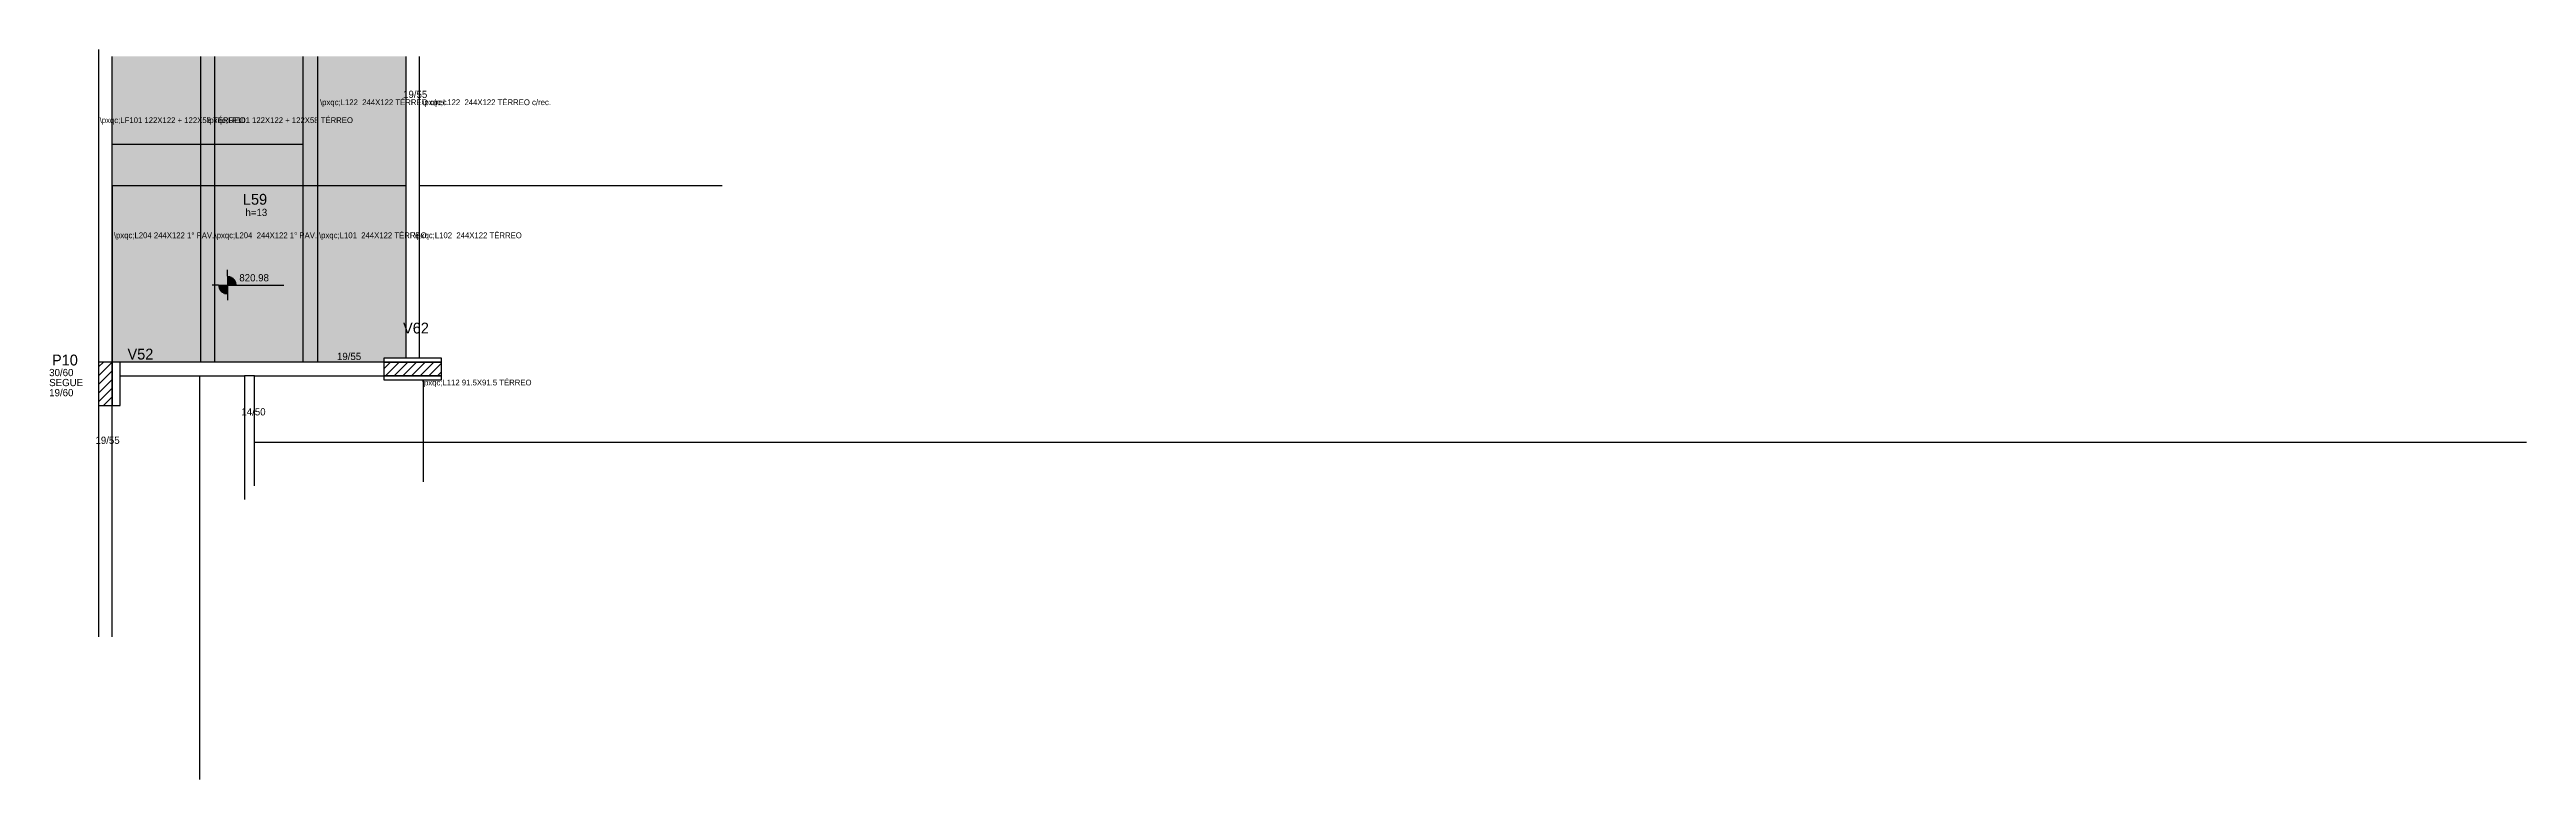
# Model space of a CAD drawing. Header units: metres. Extents: x 3753 to 7175, y 2120 to 3130.
import ezdxf

# ---------------------------------------------------------------- set-up
doc = ezdxf.new("R2010")
doc.units = ezdxf.units.M
for name, color, linetype in [('3', 7, 'Continuous'), ('4', 7, 'Continuous'), ('7', 7, 'Continuous'), ('AUX00', 7, 'Continuous'), ('Hachura', 7, 'Continuous'), ('Painéis', 7, 'Continuous'), ('REAPROVEITAMENTO', 7, 'Continuous')]:
    doc.layers.add(name, color=color, linetype=linetype)

msp = doc.modelspace()

# ---------------------------------------------------------------- hatches: boundary and pattern name
at = {"layer": 'Hachura'}
h = msp.add_hatch(color=7, dxfattribs=at)
h.dxf.hatch_style = 1
h.paths.add_polyline_path([(3981.1, 3120.2), (3961.7, 3120.2), (3961.7, 3120.2), (3961.7, 2697.2), (3961.7, 2697.2), (3981.1, 2697.2), (3981.1, 2697.2), (3981.1, 3120.2)])
h = msp.add_hatch(color=7, dxfattribs=at)
h.dxf.hatch_style = 1
h.paths.add_polyline_path([(4123.1, 3120.2), (4103.1, 3120.2), (4103.1, 3120.2), (4103.1, 2697.2), (4103.1, 2697.2), (4123.1, 2697.2), (4123.1, 2697.2), (4123.1, 3120.2)])
at = {"layer": 'REAPROVEITAMENTO'}
h = msp.add_hatch(color=7, dxfattribs=at)
h.dxf.hatch_style = 1
h.paths.add_polyline_path([(3961.7, 3120.2), (3839.7, 3120.2), (3839.7, 3120.2), (3839.7, 2697.2), (3839.7, 2697.2), (3961.7, 2697.2), (3961.7, 2697.2), (3961.7, 3120.2)])
h = msp.add_hatch(color=7, dxfattribs=at)
h.dxf.hatch_style = 1
h.paths.add_polyline_path([(4103.1, 3120.2), (3981.1, 3120.2), (3981.1, 3120.2), (3981.1, 2697.2), (3981.1, 2697.2), (4103.1, 2697.2), (4103.1, 2697.2), (4103.1, 3120.2)])
h = msp.add_hatch(color=7, dxfattribs=at)
h.dxf.hatch_style = 1
h.paths.add_polyline_path([(4214.7, 2697.4), (4214.7, 2702.7), (4214.7, 2702.7), (4245.2, 2702.7), (4245.2, 2702.7), (4245.2, 3120.2), (4245.2, 3120.2), (4123.1, 3120.2), (4123.1, 3120.2), (4123.1, 2697.4), (4123.1, 2697.4), (4214.7, 2697.4)])

# ---------------------------------------------------------------- linework, layer by layer
at = {"layer": '3', "color": 7, "lineweight": 25}
for p, q in [((3998.8, 2816.2), (3998.8, 2824.8)), ((3998.8, 2816.2), (3998.8, 2791.2)), ((3998.8, 2815.6), (4002.6, 2815.6)), ((3998.8, 2814.8), (4004.5, 2814.8)), ((3998.8, 2814), (4005.8, 2814)), ((3998.8, 2813.2), (4006.9, 2813.2)), ((3998.8, 2812.4), (4007.7, 2812.4)), ((3998.8, 2811.6), (4008.4, 2811.6)), ((3998.8, 2810.8), (4009, 2810.8)), ((3998.8, 2810), (4009.5, 2810)), ((3998.8, 2809.2), (4010, 2809.2)), ((3998.8, 2808.4), (4010.3, 2808.4)), ((3998.8, 2807.6), (4010.6, 2807.6)), ((3998.8, 2806.9), (4010.8, 2806.9)), ((3986.3, 2803.7), (3977.5, 2803.7)), ((3986.3, 2803.7), (4011.3, 2803.7)), ((3998.8, 2802.9), (3986.3, 2802.9)), ((3998.8, 2802.1), (3986.4, 2802.1)), ((3998.8, 2801.3), (3986.5, 2801.3)), ((3998.8, 2800.5), (3986.7, 2800.5)), ((3998.8, 2799.7), (3986.9, 2799.7)), ((3998.8, 2798.9), (3987.2, 2798.9)), ((3998.8, 2798.1), (3987.6, 2798.1)), ((3998.8, 2797.3), (3988, 2797.3)), ((3998.8, 2796.5), (3988.5, 2796.5)), ((3998.8, 2795.8), (3989.1, 2795.8)), ((3998.8, 2795), (3989.8, 2795)), ((3998.8, 2794.2), (3990.6, 2794.2)), ((3998.8, 2793.4), (3991.7, 2793.4)), ((3998.8, 2792.6), (3993, 2792.6)), ((3998.8, 2791.8), (3994.9, 2791.8)), ((3998.8, 2806.1), (4011, 2806.1)), ((3998.8, 2805.3), (4011.1, 2805.3)), ((3998.8, 2804.5), (4011.3, 2804.5)), ((3998.8, 2791.2), (3998.8, 2783)), ((4011.3, 2803.7), (4076.6, 2803.7)), ((3820.7, 2678.5), (3839.3, 2697.2)), ((3820.7, 2690.6), (3827.3, 2697.2)), ((3820.7, 2666.5), (3839.7, 2685.5)), ((3820.7, 2654.5), (3839.7, 2673.5)), ((4214.7, 2687.9), (4223.9, 2697.2)), ((4217, 2678.2), (4236, 2697.2)), ((4229, 2678.2), (4248, 2697.2)), ((4241, 2678.2), (4260, 2697.2)), ((4253, 2678.2), (4272, 2697.2)), ((4265, 2678.2), (4284, 2697.2)), ((4277.1, 2678.2), (4294.7, 2695.8)), ((4289.1, 2678.2), (4294.7, 2683.7)), ((3820.7, 2642.5), (3839.7, 2661.5)), ((3827.4, 2637.2), (3839.7, 2649.5)), ((3839.4, 2637.2), (3839.7, 2637.4))]:
    msp.add_line(p, q, dxfattribs=at)
for points in [[(3820.7, 3129.7), (3820.7, 2697.2)], [(3839.7, 2697.2), (3839.7, 3120.2)], [(4245.2, 3120.2), (4245.2, 2702.7)], [(4264.2, 2702.7), (4264.2, 3120.2)], [(4029.2, 2697.2), (3850.7, 2697.2)], [(3850.7, 2678.2), (4022.2, 2678.2)], [(4022.2, 2678.2), (4022.2, 2507.2)], [(4036.2, 2678.2), (4022.2, 2678.2)], [(4214.7, 2697.2), (4029.2, 2697.2)], [(4036.2, 2678.2), (4214.7, 2678.2)], [(4036.2, 2526.2), (4036.2, 2678.2)], [(3820.7, 2637.2), (3820.7, 2317.2)], [(3839.7, 2317.2), (3839.7, 2637.2)]]:
    msp.add_lwpolyline(points, dxfattribs=at)
at = {"layer": '7', "color": 7, "lineweight": 25}
for points in [[(3820.7, 2637.2), (3839.7, 2637.2), (3839.7, 2697.2), (3820.7, 2697.2), (3820.7, 2637.2)], [(3850.7, 2697.2), (3839.7, 2697.2), (3839.7, 2637.2), (3850.7, 2637.2), (3850.7, 2697.2)], [(4294.7, 2702.7), (4214.7, 2702.7), (4214.7, 2697.2), (4294.7, 2697.2), (4294.7, 2702.7)], [(4214.7, 2678.2), (4294.7, 2678.2), (4294.7, 2697.2), (4214.7, 2697.2), (4214.7, 2678.2)], [(4294.7, 2678.2), (4214.7, 2678.2), (4214.7, 2672.7), (4294.7, 2672.7), (4294.7, 2678.2)]]:
    msp.add_lwpolyline(points, dxfattribs=at)
at = {"layer": 'Painéis', "color": 7, "lineweight": 25}
for p, q in [((3961.7, 3120.2), (3961.7, 2697.2)), ((3981.1, 3120.2), (3981.1, 2697.2)), ((4103.1, 3120.2), (4103.1, 2697.2)), ((4123.1, 3120.2), (4123.1, 2697.2)), ((4103.1, 2998.2), (3839.7, 2998.2)), ((4245.1, 2941.2), (3839.7, 2941.2)), ((3839.7, 2941.2), (3839.7, 2697.2)), ((4682.2, 2941.2), (4264.1, 2941.2)), ((3960.7, 2120.1), (3960.7, 2678.2)), ((4269.2, 2672.7), (4269.2, 2531.7)), ((4036.2, 2586.7), (7175.2, 2586.7))]:
    msp.add_line(p, q, dxfattribs=at)

# ---------------------------------------------------------------- texts
at = {"layer": '3', "color": 7, "lineweight": 25}
for s, p in [('19/55', (4241.4, 3062.6)), ('h=13', (4023.6, 2899.4)), ('820.98', (4015.2, 2809)), ('19/55', (4150.1, 2700.2)), ('30/60', (3752.5, 2677.9)), ('SEGUE', (3752.5, 2664.1)), ('19/60', (3752.5, 2650.1)), ('14/50', (4018, 2623.6)), ('19/55', (3816.4, 2584.2))]:
    msp.add_text(s, height=10, dxfattribs=at).set_placement(p)
at = {"layer": '4', "color": 7, "lineweight": 25}
for s, p in [('L59', (4020.1, 2915)), ('V62', (4241.4, 2736.9)), ('P10', (3756.4, 2692.7)), ('V52', (3860.7, 2700.9))]:
    msp.add_text(s, height=15, dxfattribs=at).set_placement(p)
at = {"layer": 'AUX00', "color": 7, "lineweight": 25}
for s, p in [('\\pxqc;L122 ^J244X122^JTÉRREO^Jc/rec.', (4126.7, 3052.7)), ('\\pxqc;L122 ^J244X122^JTÉRREO^Jc/rec.', (4268, 3052.7)), ('\\pxqc;LF101^J122X122^J+^J122X58^JTÉRREO', (3822.2, 3027.9)), ('\\pxqc;LF101^J122X122^J+^J122X58^JTÉRREO', (3970.9, 3027.9)), ('\\pxqc;L204^J244X122^J1° PAV.', (3841.8, 2868.7)), ('\\pxqc;L204 ^J244X122^J1° PAV.', (3980.9, 2868.7)), ('\\pxqc;L101 ^J244X122^JTÉRREO', (4125.3, 2868.7)), ('\\pxqc;L102 ^J244X122^JTÉRREO', (4256.8, 2868.7)), ('\\pxqc;L112^J91.5X91.5^JTÉRREO', (4267.3, 2665.1))]:
    msp.add_text(s, height=8, dxfattribs=at).set_placement(p)

doc.saveas('drawing.dxf')
